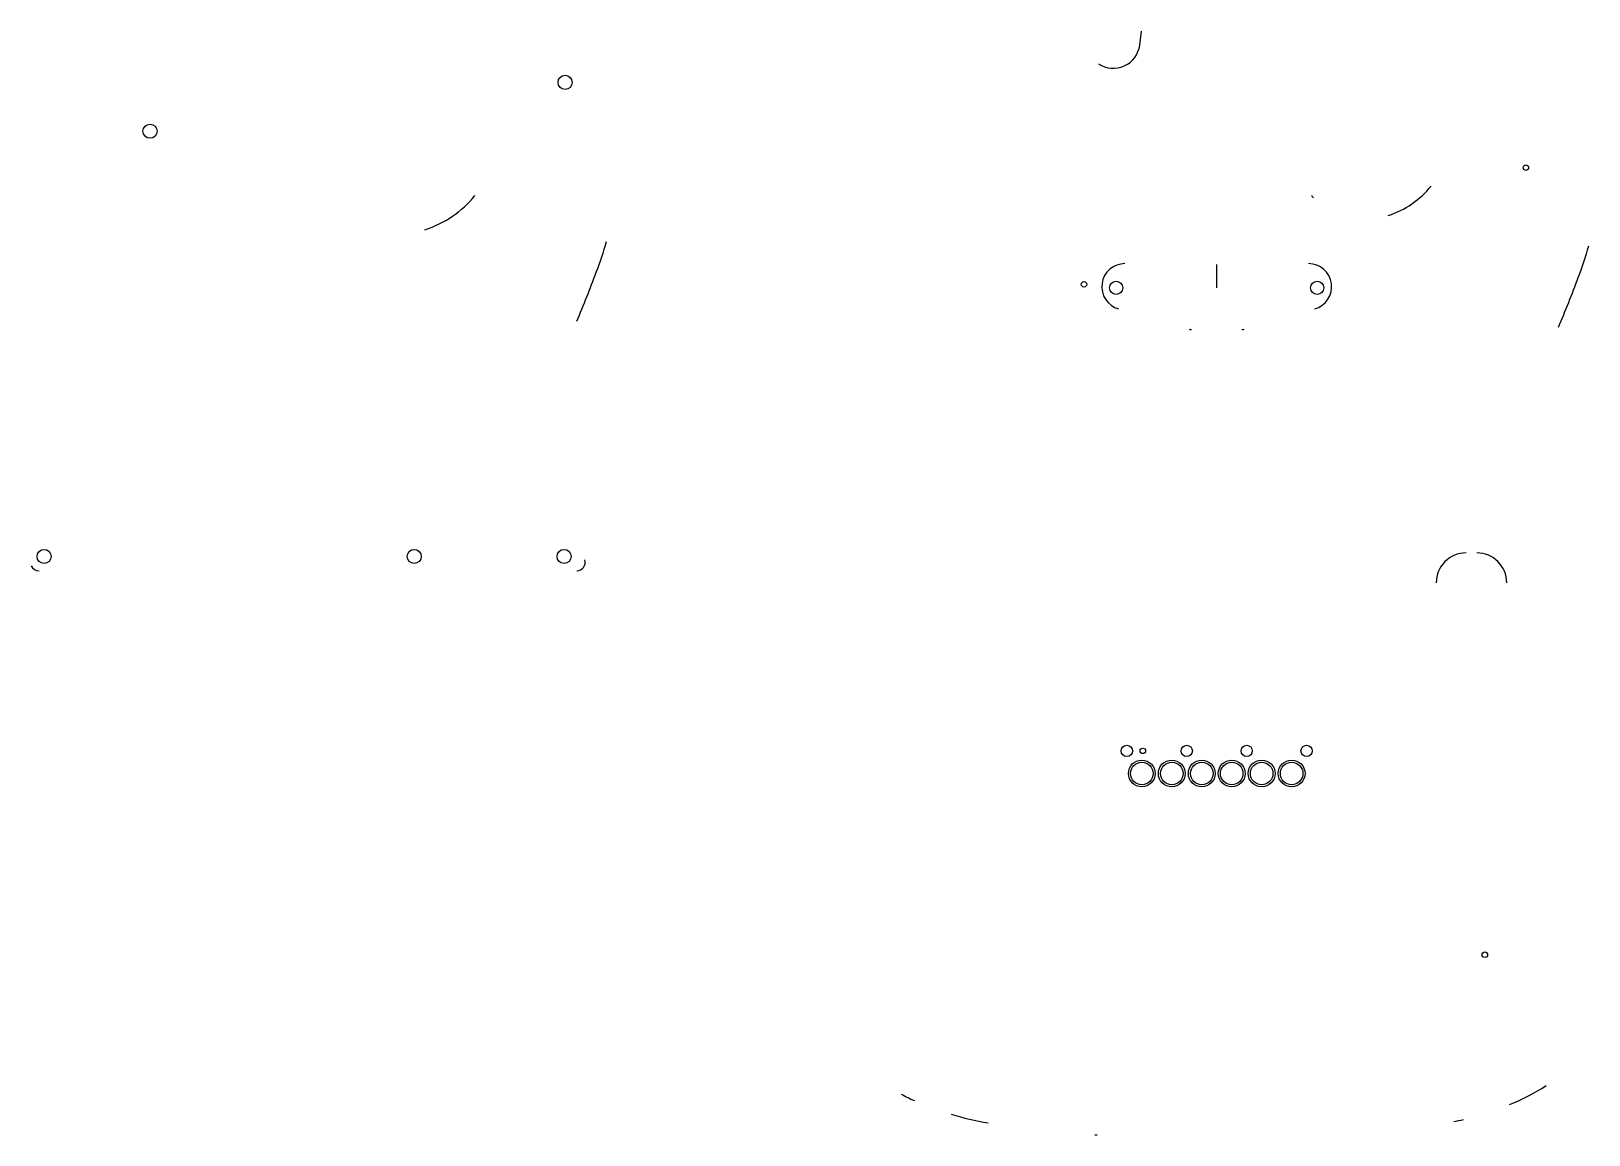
# Model space of a CAD drawing. Header units: millimetres. Extents: x -64 to 157, y -198 to -41.
import ezdxf

# ---------------------------------------------------------------- set-up
doc = ezdxf.new("R2010")
doc.units = ezdxf.units.MM
doc.layers.get('0').update_dxf_attribs({"linetype": 'CONTINUOUS'})

msp = doc.modelspace()

# ---------------------------------------------------------------- linework, layer by layer
for p, q in [((93.18949, -43.12176), (93.43408, -41.14893)), ((104.11268, -77.57039), (104.11268, -74.26215))]:
    msp.add_line(p, q)
for centre, radius in [((11.6964, -48.42015), 1), ((-47.1632, -55.35055), 1), ((147.96866, -60.5291), 0.39), ((85.29283, -77.07693), 0.39), ((89.86268, -77.57039), 0.9375), ((118.36268, -77.57039), 0.9375), ((-62.18376, -115.70031), 1), ((-9.69352, -115.70031), 1), ((11.55664, -115.70031), 1), ((91.36748, -143.2904), 0.8), ((93.63882, -143.29057), 0.39), ((99.86772, -143.2904), 0.8), ((108.36756, -143.2904), 0.8), ((116.86748, -143.2904), 0.8), ((93.49267, -146.49023), 1.9), ((93.49267, -146.49023), 1.6), ((97.74229, -146.49023), 1.9), ((97.74229, -146.49023), 1.6), ((101.99252, -146.49023), 1.9), ((101.99252, -146.49023), 1.6), ((106.24276, -146.49023), 1.9), ((106.24276, -146.49023), 1.6), ((110.49276, -146.49023), 1.9), ((110.49276, -146.49023), 1.6), ((114.7426, -146.49023), 1.9), ((114.7426, -146.49023), 1.6), ((142.14027, -172.21565), 0.39)]:
    msp.add_circle(centre, radius)
for centre, radius, start, end in [((89.44502, -42.65754), 3.77314, 236.120988, 352.932838), ((124.52084, -55.04173), 12.87, 287.724824, 321.013179), ((-12.75528, -55.04173), 15, 287.724824, 321.013179), ((118.69829, -63.92162), 1.25, 203.685614, 225.572463), ((-43.9614, -52.90006), 64.15017, 339.506796, 343.628266), ((93.31472, -52.90006), 66.28017, 339.501993, 343.587198), ((91.09728, -77.42039), 3.28, 90, 253.994735), ((117.12807, -77.42039), 3.28, -73.994742, 90), ((-146.35015, -14.71168), 173.42874, 337.059779, 339.53142), ((-9.07403, -14.71168), 175.55874, 337.059779, 339.529245), ((100.5384, -82.24039), 1.25, 253.994732, 270), ((107.68694, -82.24039), 1.25, 270, 286.005252), ((-62.89482, -116.49031), 1.25, 205.308698, 270), ((13.36109, -116.54031), 1.2, -90, 17.671465), ((139.49244, -119.43677), 4.25, 90, 180), ((140.99244, -119.43677), 4.25, 0, 90), ((69.21136, -174.57791), 20, 240.520607, 246.486493), ((134.49027, -165.63141), 30, 291.861703, 303.030452), ((78.24007, -156.62697), 40, 252.895187, 260.574393), ((134.28529, -176.18228), 20, 279.921421, 283.967286), ((87.68071, -182.78472), 15, 266.817103, 268.058533)]:
    msp.add_arc(centre, radius, start, end)

doc.saveas('drawing.dxf')
